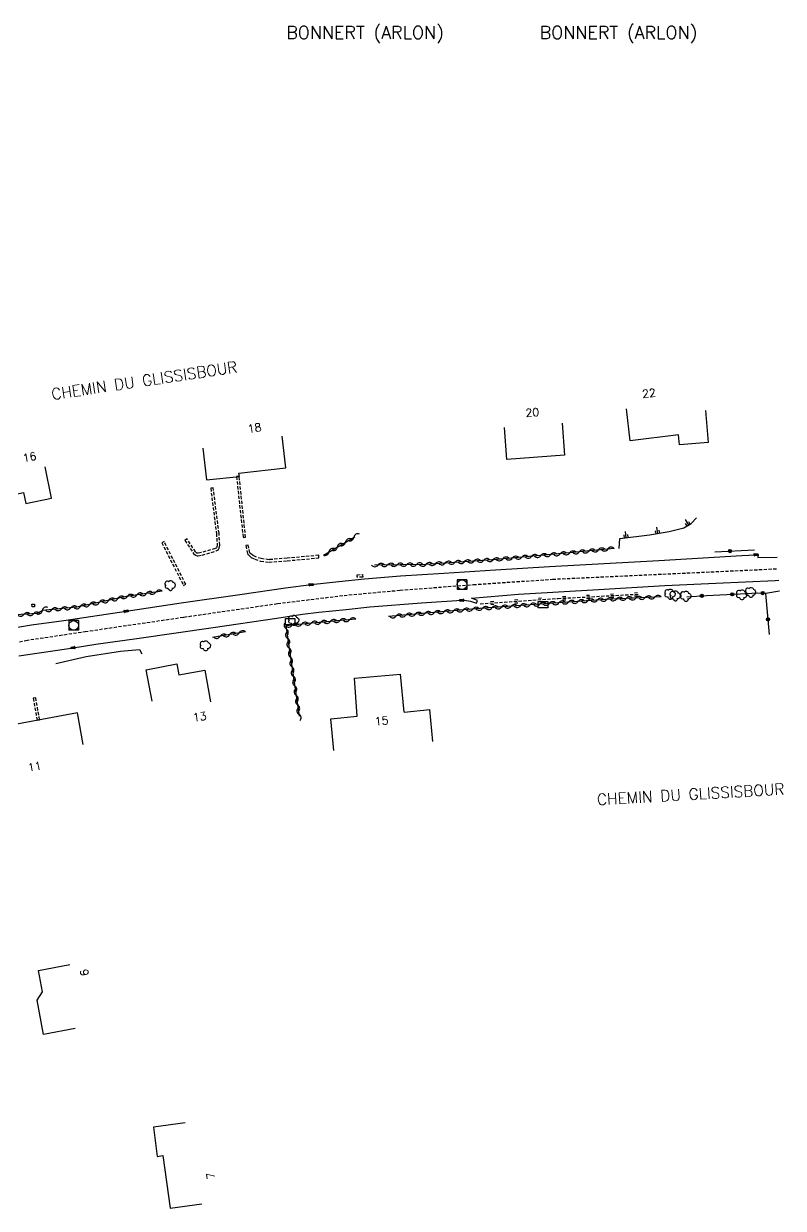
# Model space of a CAD drawing. Header units: millimetres. Extents: x 255000 to 255557, y 44000 to 44562.
# Drawn here: x 255427.2 to 255545.8, y 44313 to 44498 of the extents above; entities that cross this region are included whole.
import ezdxf
from ezdxf.enums import TextEntityAlignment as Align

# ---------------------------------------------------------------- set-up
doc = ezdxf.new("R2010")
doc.units = ezdxf.units.MM
doc.linetypes.add('DASHED', pattern=[0.75, 0.5, -0.25])
doc.layers.get('0').update_dxf_attribs({"linetype": 'CONTINUOUS'})
for name, color, linetype in [('W0001', 6, 'DASHED'), ('W0008', 7, 'CONTINUOUS'), ('W0100', 7, 'CONTINUOUS'), ('W0112', 1, 'DASHED'), ('W0211', 2, 'CONTINUOUS'), ('W0220', 5, 'DASHED'), ('W0300', 7, 'CONTINUOUS'), ('W0302', 3, 'CONTINUOUS'), ('W0310', 3, 'CONTINUOUS'), ('W0322', 7, 'CONTINUOUS'), ('W0400', 7, 'CONTINUOUS'), ('W0420', 7, 'CONTINUOUS'), ('W0980', 7, 'CONTINUOUS'), ('W0989', 7, 'CONTINUOUS'), ('W0991', 7, 'CONTINUOUS'), ('W1471', 7, 'CONTINUOUS')]:
    doc.layers.add(name, color=color, linetype=linetype)
doc.styles.get("Standard").update_dxf_attribs({"font": 'romans.shx', "width": 0.85})

# ---------------------------------------------------------------- blocks, each defined once
blk = doc.blocks.new('T400')
for p, q in [((-0.15, 0.3), (0.15, 0.3)), ((-0.15, -0.25), (-0.15, 0.3)), ((-0.15, 0.15), (0.15, 0.15)), ((-0.15, 0), (0.15, 0)), ((0.15, 0.3), (0.15, -0.25)), ((-0.15, -0.15), (0.15, -0.15)), ((-0.15, -0.25), (-0.15, -0.3)), ((-0.15, -0.3), (0.15, -0.3)), ((0.15, -0.3), (0.15, -0.25))]:
    blk.add_line(p, q)
blk = doc.blocks.new('T420')
for p, q in [((0.75, 0.75), (-0.75, 0.75)), ((-0.75, 0.75), (-0.75, -0.75)), ((0.75, 0.75), (0.75, -0.75)), ((0.75, -0.75), (-0.75, -0.75))]:
    blk.add_line(p, q)
blk.add_ellipse((0, 0), major_axis=(-0.53, 0.53), ratio=1, start_param=3.926991, end_param=10.210176)
blk = doc.blocks.new('T300')
for p, q in [((-0.8, 0.51), (-0.86, 0.34)), ((-0.86, 0.34), (-0.86, 0.17)), ((-0.86, 0.17), (-0.74, 0.06)), ((-0.69, 0.63), (-0.8, 0.51)), ((-0.8, -0.06), (-0.74, 0.06)), ((-0.74, 0.06), (-0.69, 0.11)), ((-0.57, 0.69), (-0.69, 0.63)), ((-0.46, 0.69), (-0.57, 0.69)), ((-0.29, 0.63), (-0.46, 0.69)), ((-0.29, 0.63), (-0.17, 0.74)), ((-0.23, 0.57), (-0.29, 0.63)), ((-0.17, 0.74), (-0.06, 0.8)), ((-0.06, 0.8), (0.06, 0.8)), ((0.06, 0.8), (0.23, 0.74)), ((0.23, 0.74), (0.34, 0.63)), ((0.34, 0.63), (0.4, 0.51)), ((0.46, 0.46), (0.34, 0.46)), ((0.4, 0.51), (0.4, 0.46)), ((0.57, 0.4), (0.46, 0.46)), ((0.57, 0.4), (0.69, 0.29)), ((0.69, 0.29), (0.74, 0.17)), ((0.74, 0.06), (0.69, -0.17)), ((0.74, 0.17), (0.74, 0.06)), ((-0.8, -0.17), (-0.8, -0.06)), ((-0.8, -0.23), (-0.8, -0.17)), ((-0.74, -0.34), (-0.8, -0.23)), ((-0.69, -0.4), (-0.74, -0.34)), ((-0.51, -0.46), (-0.69, -0.4)), ((-0.4, -0.46), (-0.51, -0.46)), ((-0.4, -0.46), (-0.34, -0.46)), ((-0.34, -0.46), (-0.34, -0.4)), ((-0.34, -0.51), (-0.34, -0.46)), ((-0.29, -0.63), (-0.34, -0.51)), ((-0.17, -0.74), (-0.29, -0.63)), ((-0.06, -0.8), (-0.17, -0.74)), ((0.06, -0.8), (-0.06, -0.8)), ((0.17, -0.74), (0.06, -0.8)), ((0.23, -0.69), (0.17, -0.74)), ((0.29, -0.46), (0.23, -0.46)), ((0.29, -0.63), (0.23, -0.69)), ((0.46, -0.4), (0.29, -0.46)), ((0.34, -0.51), (0.29, -0.63)), ((0.34, -0.51), (0.34, -0.46)), ((0.57, -0.34), (0.46, -0.4)), ((0.63, -0.29), (0.57, -0.34)), ((0.69, -0.17), (0.63, -0.29))]:
    blk.add_line(p, q)
blk = doc.blocks.new('T1471')
at = {"color": 0, "linetype": 'Continuous', "flags": 128}
blk.add_lwpolyline([(-0.75, -0.5), (-0.75, 0.5), (0.75, 0.5), (0.75, -0.5), (-0.75, -0.5)], dxfattribs=at)
blk = doc.blocks.new('t220o')
at = {"color": 0, "linetype": 'Continuous'}
for p, q in [((-0.25, 0.25), (0.25, 0.25)), ((-0.25, -0.25), (0.25, -0.25))]:
    blk.add_line(p, q, dxfattribs=at)
blk = doc.blocks.new('t211o')
at = {"color": 0, "linetype": 'Continuous'}
for p, q in [((-0.29, 0.5), (-0.29, 0)), ((0, 1), (0, 0)), ((0.29, 0.5), (0.29, 0))]:
    blk.add_line(p, q, dxfattribs=at)
blk = doc.blocks.new('t322o')
at = {"color": 0, "linetype": 'Continuous'}
for radius in [0.25, 0.15]:
    blk.add_circle((0, 0), radius, dxfattribs=at)
blk = doc.blocks.new('t310o')
at = {"color": 0, "linetype": 'Continuous'}
for centre, start, end in [((-0.5, 0.38), 216.8699, 323.1304), ((0.5, -0.37), 36.8699, 143.1303)]:
    blk.add_arc(centre, 0.625, start, end, dxfattribs=at)

msp = doc.modelspace()

# ---------------------------------------------------------------- linework, layer by layer
at = {"layer": 'W0001'}
msp.add_lwpolyline([(255391.72, 44387.65), (255397.58, 44389.28), (255401.07, 44392.11), (255405.09, 44394.59), (255410.8, 44397.13), (255419.99, 44400.01), (255427.57, 44401.73), (255436.82, 44403.11), (255452.24, 44405.36), (255466.87, 44407.48), (255477.26, 44408.76), (255486, 44409.56), (255497.45, 44410.44), (255509.82, 44411.28), (255545, 44412.92)], dxfattribs=at)
at = {"layer": 'W0008'}
for points in [[(255425.93, 44403.74), (255428.46, 44404.14), (255433.51, 44404.84), (255443.2, 44406.29), (255451.81, 44407.59), (255460.98, 44408.91), (255468.09, 44409.92), (255472.09, 44410.43), (255476.45, 44410.91), (255480.46, 44411.34), (255486.05, 44411.79), (255492.83, 44412.22), (255500.91, 44412.77), (255509.35, 44413.28), (255517.86, 44413.71), (255526.39, 44414.22), (255539.39, 44414.97), (255541.57, 44415.09), (255541.9, 44415.14), (255541.87, 44414.65), (255544.88, 44414.72)], [(255426.48, 44399.29), (255429.63, 44399.8), (255432.49, 44400.21), (255434.93, 44400.58), (255438.49, 44401.15), (255444.88, 44402), (255456.82, 44403.73), (255466.75, 44405.19), (255470.78, 44405.82), (255473.3, 44406.14), (255477.57, 44406.55), (255481.25, 44406.95), (255489.33, 44407.6), (255495.65, 44407.99), (255496.02, 44408.03), (255497, 44407.85), (255497.92, 44407.52), (255498.08, 44407.98), (255497.15, 44408.31), (255504.49, 44408.96), (255517, 44409.65), (255527.32, 44410.29), (255535.31, 44410.66), (255544.57, 44411.09), (255545.13, 44411.11)]]:
    msp.add_lwpolyline(points, dxfattribs=at)
at = {"layer": 'W0100'}
for p, q in [((255486.61, 44390.54), (255486.06, 44396.47)), ((255486.61, 44390.54), (255490.64, 44390.92)), ((255491.1, 44385.94), (255490.64, 44390.92))]:
    msp.add_line(p, q, dxfattribs=at)
for points in [[(255533.71, 44437.63), (255534.12, 44432.65), (255529.64, 44432.28), (255529.49, 44433.85), (255521.95, 44432.91), (255521.33, 44437.87)], [(255511.31, 44435.66), (255511.69, 44430.67), (255502.66, 44429.99), (255502.29, 44434.98)], [(255455.22, 44431.75), (255455.77, 44426.78), (255460.9, 44427.34), (255460.84, 44427.84), (255468.15, 44428.66), (255467.59, 44433.63)], [(255417.93, 44427.94), (255419, 44423.05), (255427.17, 44424.83), (255427.55, 44423.1), (255431.57, 44423.94), (255430.55, 44428.83)], [(255447.3, 44392.22), (255446.36, 44397.13), (255451.11, 44398.05), (255451.45, 44396.34), (255455.52, 44397.06), (255456.39, 44392.14)], [(255475.67, 44384.51), (255475.19, 44389.49), (255479.32, 44389.88), (255478.86, 44395.8), (255486.06, 44396.47)], [(255436.52, 44385.48), (255435.61, 44390.4), (255419.67, 44387.44), (255420.58, 44382.52)], [(255435.24, 44341.11), (255430.34, 44340.16), (255429.3, 44345.54), (255430.16, 44346.84), (255429.51, 44350.17), (255434.42, 44351.13)], [(255452.44, 44326.38), (255447.48, 44325.72), (255448.09, 44321.14), (255448.94, 44321.27), (255450.08, 44313.03), (255455.03, 44313.71)]]:
    msp.add_lwpolyline(points, dxfattribs=at)
at = {"layer": 'W0112'}
for p, q in [((255460.47, 44427.3), (255461.48, 44417.78)), ((255457.72, 44418.46), (255456.82, 44425.53)), ((255461.48, 44417.78), (255461.87, 44417.82)), ((255449.14, 44417.16), (255448.78, 44416.98)), ((255452.53, 44410.5), (255449.14, 44417.16)), ((255468.38, 44414.16), (255473.33, 44414.61)), ((255479.28, 44411.58), (255479.28, 44411.98)), ((255480.16, 44411.6), (255479.28, 44411.58)), ((255428.52, 44406.97), (255428.5, 44407.37)), ((255428.93, 44406.98), (255428.52, 44406.97)), ((255429.11, 44392.75), (255428.71, 44392.68)), ((255429.71, 44389.32), (255429.11, 44392.75))]:
    msp.add_line(p, q, dxfattribs=at)
for points in [[(255461.87, 44417.82), (255460.87, 44427.34), (255460.47, 44427.3)], [(255456.82, 44425.53), (255456.42, 44425.48), (255457.32, 44418.42), (255457.44, 44416.64), (255457.37, 44416.27), (255457.31, 44416.18), (255457.26, 44416.13), (255457.12, 44416.07), (255454.98, 44415.44), (255454.4, 44415.33), (255454.37, 44415.33), (255454.26, 44415.37), (255454.06, 44415.58)], [(255452.41, 44417.35), (255453.75, 44415.32), (255454.03, 44415.03), (255454.29, 44414.93), (255454.45, 44414.93), (255455.08, 44415.06), (255457.26, 44415.69), (255457.49, 44415.8), (255457.62, 44415.92), (255457.75, 44416.11), (255457.84, 44416.62), (255457.72, 44418.46)], [(255448.78, 44416.98), (255452.17, 44410.32), (255452.53, 44410.5)], [(255454.06, 44415.58), (255452.74, 44417.57), (255452.41, 44417.35)], [(255462.56, 44415.41), (255462.28, 44416.61), (255461.89, 44416.52)], [(255461.89, 44416.52), (255462.19, 44415.22), (255462.42, 44414.96), (255462.76, 44414.69), (255463.32, 44414.39), (255464.22, 44414.1), (255465.53, 44413.93), (255468.38, 44414.16)], [(255473.33, 44414.61), (255473.29, 44415.01), (255468.35, 44414.56), (255465.54, 44414.33), (255464.31, 44414.49), (255463.48, 44414.75), (255462.98, 44415.02), (255462.7, 44415.25), (255462.56, 44415.41)], [(255479.28, 44411.98), (255480.15, 44412), (255480.16, 44411.6)], [(255428.5, 44407.37), (255428.92, 44407.38), (255428.93, 44406.98)], [(255428.71, 44392.68), (255429.31, 44389.25), (255429.71, 44389.32)]]:
    msp.add_lwpolyline(points, dxfattribs=at)
at = {"layer": 'W0211'}
msp.add_lwpolyline([(255520.2, 44416.09), (255520.31, 44417.63), (255524.96, 44418.2), (255528.03, 44418.71), (255530.29, 44419.31), (255531.47, 44419.98), (255532.3, 44420.88)], dxfattribs=at)
at = {"layer": 'W0220'}
msp.add_lwpolyline([(255498.52, 44407.46), (255510.67, 44408.27), (255523.3, 44408.95)], dxfattribs=at)
at = {"layer": 'W0302'}
msp.add_lwpolyline([(255432.23, 44398.13), (255436.98, 44399.23), (255442.33, 44400.04), (255445.32, 44400.3), (255445.69, 44399.61)], dxfattribs=at)
at = {"layer": 'W0310'}
for p, q in [((255474.03, 44415.04), (255478.91, 44417.9)), ((255461.85, 44403.05), (255456.7, 44402.18))]:
    msp.add_line(p, q, dxfattribs=at)
for points in [[(255519.45, 44416.1), (255511.89, 44415.33), (255501.06, 44414.36), (255489.99, 44413.6), (255482, 44413.49)], [(255448.85, 44409.42), (255443.27, 44408.57), (255435.45, 44406.89), (255430.15, 44406.4), (255429.3, 44405.91), (255421.82, 44405.48), (255415.89, 44404.3), (255410.04, 44402.3), (255404.18, 44400.29), (255400.08, 44398.96)], [(255526.78, 44408.53), (255518.08, 44408.11), (255507.79, 44407.38), (255497.77, 44406.64), (255484.21, 44405.44)], [(255479.1, 44405.03), (255472.21, 44404.43), (255468.14, 44404.01), (255470.25, 44389.9)]]:
    msp.add_lwpolyline(points, dxfattribs=at)
at = {"layer": 'W0322'}
for p, q in [((255535.14, 44415.55), (255541.33, 44415.85)), ((255543.68, 44402.63), (255543.1, 44409.07))]:
    msp.add_line(p, q, dxfattribs=at)
msp.add_lwpolyline([(255530.76, 44408.53), (255533.84, 44408.73), (255539.13, 44408.97), (255541.84, 44409.13), (255543.12, 44409.09), (255545.25, 44409.44)], dxfattribs=at)

# ---------------------------------------------------------------- block references
at = {"layer": 'W0211'}
for p, rotation in [((255531.01, 44419.71), 29.46143773145419), ((255521.27, 44417.74), 6.989996654622951), ((255526.22, 44418.41), 9.550134720818578)]:
    msp.add_blockref('t211o', p, dxfattribs=dict(at, rotation=rotation))
at = {"layer": 'W0220'}
for p, rotation in [((255511.62, 44408.32), 3.066242866677538), ((255515.36, 44408.53), 3.066242866677538), ((255519.11, 44408.73), 3.066242866677538), ((255522.85, 44408.93), 3.066242866677538), ((255500.39, 44407.59), 3.814926719024817), ((255504.13, 44407.84), 3.814926719024817), ((255507.87, 44408.09), 3.814926719024817)]:
    msp.add_blockref('t220o', p, dxfattribs=dict(at, rotation=rotation))
at = {"layer": 'W0300'}
for p in [(255450.14, 44410.29), (255528.2, 44408.93), (255529, 44408.67), (255530.65, 44408.61), (255539.4, 44408.84), (255540.78, 44409.2), (255469.43, 44404.84), (255455.64, 44400.87)]:
    msp.add_blockref('T300', p, dxfattribs=at)
at = {"layer": 'W0310'}
for p, rotation in [((255477.48, 44417.06), 30.39576982992886), ((255478.78, 44417.82), 30.39576982992886), ((255474.89, 44415.54), 30.39576982992886), ((255476.19, 44416.3), 30.39576982992886), ((255513.97, 44415.54), 185.8164670641447), ((255515.47, 44415.69), 185.8164670641447), ((255516.96, 44415.85), 185.8164670641447), ((255518.45, 44416), 185.8164670641447), ((255491.55, 44413.71), 183.9529144137221), ((255493.05, 44413.81), 183.9529144137221), ((255494.54, 44413.91), 183.9529144137221), ((255496.04, 44414.02), 183.9529144137221), ((255497.54, 44414.12), 183.9529144137221), ((255499.03, 44414.22), 183.9529144137221), ((255500.53, 44414.33), 183.9529144137221), ((255502.02, 44414.45), 185.08744473531), ((255503.52, 44414.58), 185.08744473531), ((255505.01, 44414.72), 185.08744473531), ((255506.51, 44414.85), 185.08744473531), ((255508, 44414.98), 185.08744473531), ((255509.49, 44415.11), 185.08744473531), ((255510.99, 44415.25), 185.08744473531), ((255512.48, 44415.39), 185.8164670641447), ((255482.55, 44413.5), 180.7959051108992), ((255484.05, 44413.52), 180.7959051108992), ((255485.55, 44413.54), 180.7959051108992), ((255487.05, 44413.56), 180.7959051108992), ((255488.55, 44413.58), 180.7959051108992), ((255490.05, 44413.6), 183.9529144137221), ((255440.47, 44407.97), 192.0781351350889), ((255441.94, 44408.28), 192.0781351350889), ((255443.41, 44408.59), 188.7262020121096), ((255444.89, 44408.82), 188.7262020121096), ((255446.37, 44409.04), 188.7262020121096), ((255447.86, 44409.27), 188.7262020121096), ((255518.29, 44408.12), 182.7515526592965), ((255519.79, 44408.19), 182.7515526592965), ((255521.29, 44408.26), 182.7515526592965), ((255522.79, 44408.33), 182.7515526592965), ((255524.28, 44408.41), 182.7515526592965), ((255525.78, 44408.48), 182.7515526592965), ((255430.12, 44406.38), 209.9543604407964), ((255431.6, 44406.53), 185.3232011646157), ((255433.1, 44406.67), 185.3232011646157), ((255434.59, 44406.81), 185.3232011646157), ((255436.07, 44407.03), 192.0781351350889), ((255437.54, 44407.34), 192.0781351350889), ((255439.01, 44407.65), 192.0781351350889), ((255492.86, 44406.2), 185.05529409666), ((255494.36, 44406.34), 185.05529409666), ((255495.85, 44406.47), 185.05529409666), ((255497.35, 44406.6), 185.05529409666), ((255498.84, 44406.72), 184.2225391454936), ((255500.34, 44406.83), 184.2225391454936), ((255501.83, 44406.94), 184.2225391454936), ((255503.33, 44407.05), 184.2225391454936), ((255504.82, 44407.16), 184.2225391454936), ((255506.32, 44407.27), 184.2225391454936), ((255507.82, 44407.38), 184.0558866021636), ((255509.31, 44407.49), 184.0558866021636), ((255510.81, 44407.59), 184.0558866021636), ((255512.3, 44407.7), 184.0558866021636), ((255513.8, 44407.8), 184.0558866021636), ((255515.3, 44407.91), 184.0558866021636), ((255516.79, 44408.02), 184.0558866021636), ((255427.24, 44405.79), 183.2527628876876), ((255428.74, 44405.88), 183.2527628876876), ((255472.12, 44404.42), 185.8802886133588), ((255473.62, 44404.55), 184.9977076330138), ((255475.11, 44404.68), 184.9977076330138), ((255476.61, 44404.82), 184.9977076330138), ((255478.1, 44404.95), 184.9977076330138), ((255485.39, 44405.54), 185.05529409666), ((255486.89, 44405.68), 185.05529409666), ((255488.38, 44405.81), 185.05529409666), ((255489.87, 44405.94), 185.05529409666), ((255491.37, 44406.07), 185.05529409666), ((255459.38, 44402.63), 189.6410618447084), ((255460.86, 44402.89), 189.6410618447084), ((255468.21, 44403.53), 278.521913344676), ((255468.43, 44402.04), 278.521913344676), ((255469.14, 44404.11), 185.8802886133588), ((255470.63, 44404.27), 185.8802886133588), ((255457.9, 44402.38), 189.6410618447084), ((255468.65, 44400.56), 278.521913344676), ((255468.88, 44399.08), 278.521913344676), ((255469.1, 44397.59), 278.521913344676), ((255469.32, 44396.11), 278.521913344676), ((255469.54, 44394.63), 278.521913344676), ((255469.77, 44393.14), 278.521913344676), ((255469.99, 44391.66), 278.521913344676), ((255470.21, 44390.18), 278.521913344676)]:
    msp.add_blockref('t310o', p, dxfattribs=dict(at, rotation=rotation))
at = {"layer": 'W0322'}
for p, rotation in [((255537.51, 44415.67), 2.725904894492205), ((255533.13, 44408.68), 3.795404372752701), ((255537.88, 44408.92), 2.661004986584671), ((255542.62, 44409.11), 358.2614992855663), ((255543.46, 44405), 95.19111961979587)]:
    msp.add_blockref('t322o', p, dxfattribs=dict(at, rotation=rotation))
at = {"layer": 'W0400'}
for p, rotation in [((255541.57, 44415.09), 273.3177039632262), ((255472.09, 44410.43), 277.3960829199352), ((255495.65, 44407.99), 93.59542371958683), ((255443.2, 44406.29), 278.4944066327284), ((255434.93, 44400.58), 98.74993522752155)]:
    msp.add_blockref('T400', p, dxfattribs=dict(at, rotation=rotation))
at = {"layer": 'W0420'}
for p in [(255495.67, 44410.43), (255435.02, 44404.06)]:
    msp.add_blockref('T420', p, dxfattribs=at)
at = {"layer": 'W1471'}
for p in [(255508.31, 44407.3), (255468.83, 44404.64)]:
    msp.add_blockref('T1471', p, dxfattribs=at)

# ---------------------------------------------------------------- texts
at = {"layer": 'W0980'}
for p in [(255480.52, 44496.52), (255520.1, 44496.52)]:
    msp.add_text('BONNERT (ARLON)', height=2, dxfattribs=at).set_placement(p, align=Align.MIDDLE)
at = {"layer": 'W0989'}
for rotation, p in [(8.4943, (255446.05, 44442.31)), (3.2662, (255531.38, 44377.7))]:
    msp.add_text('CHEMIN DU GLISSISBOUR', height=1.75, rotation=rotation, dxfattribs=at).set_placement(p, align=Align.MIDDLE)
at = {"layer": 'W0991'}
for s, height, rotation, p in [('22', 1.249, 7.1152, (255524.86, 44440.33)), ('20', 1.25, 4.3124, (255506.65, 44437.31)), ('18', 1.249, 10.3003, (255463.27, 44434.89)), ('16', 1.25, 11.7823, (255428.13, 44430.37)), ('13', 1.249, 7.729, (255454.71, 44389.81)), ('15', 1.25, 5.2706, (255483.11, 44389.16)), ('11', 1.249, 10.5188, (255428.92, 44382.04)), ('9', 1.25, 281.0164, (255436.7, 44349.84)), ('7', 1.25, 97.8618, (255456.45, 44318.1))]:
    msp.add_text(s, height=height, rotation=rotation, dxfattribs=at).set_placement(p, align=Align.MIDDLE)

doc.saveas('drawing.dxf')
